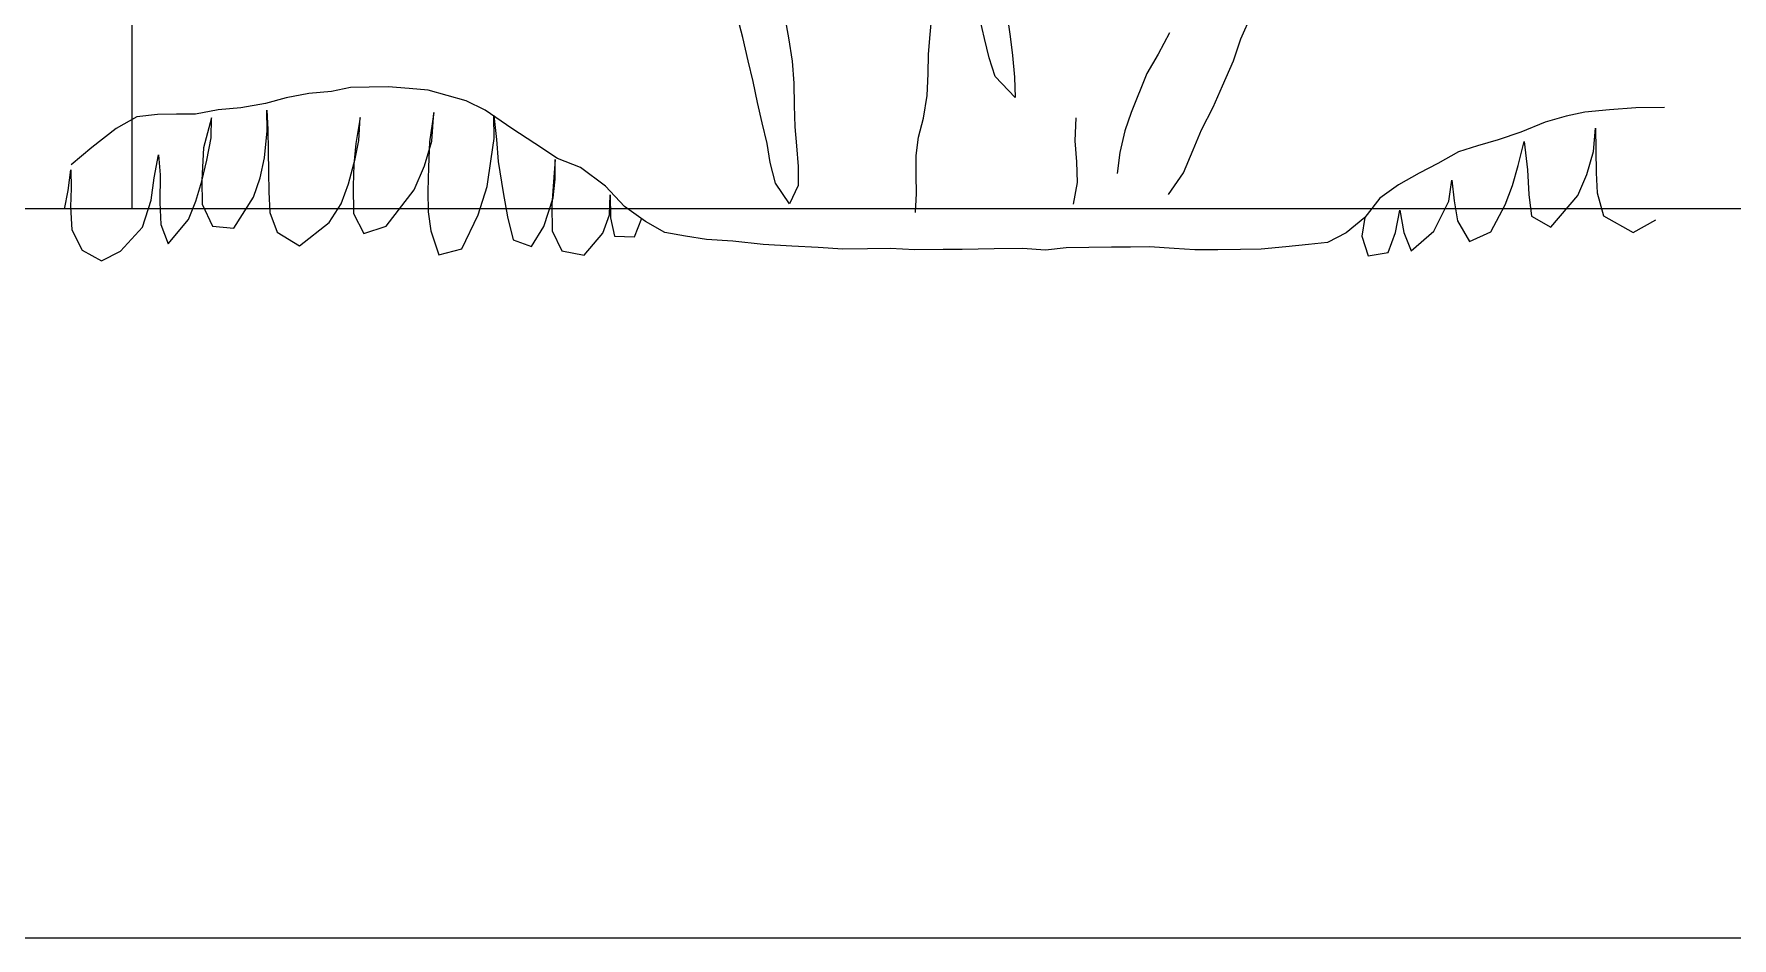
# Model space of a CAD drawing. Header units: metres. Extents: x -58 to 722, y -1100 to 345.
# Drawn here: x 48.0908 to 48.5099, y -21.1212 to -20.8979 of the extents above; entities that cross this region are included whole.
import ezdxf

# ---------------------------------------------------------------- set-up
doc = ezdxf.new("R2010")
doc.units = ezdxf.units.M
doc.header["$MEASUREMENT"] = 0
doc.layers.add('FSR_ARQ_005VEGETACION', color=64, linetype='Continuous')
doc.layers.add('muro bajo', color=33, linetype='Continuous', lineweight=9)

# ---------------------------------------------------------------- blocks, each defined once
blk = doc.blocks.new('arbustos 01')
at = {"layer": 'FSR_ARQ_005VEGETACION', "color": 104}
for p, q in [((188.51219, -32.03695), (188.51069, -32.03133)), ((188.52364, -32.03146), (188.52467, -32.03706)), ((188.5635, -32.03607), (188.5641, -32.03017)), ((188.57845, -32.03717), (188.57714, -32.03173)), ((188.5847, -32.03157), (188.58545, -32.0367)), ((188.64876, -32.03729), (188.65178, -32.03055)), ((188.51364, -32.04332), (188.51219, -32.03695)), ((188.52467, -32.03706), (188.52572, -32.04338)), ((188.56307, -32.04147), (188.5635, -32.03607)), ((188.5797, -32.04248), (188.57845, -32.03717)), ((188.58545, -32.0367), (188.58614, -32.0419)), ((188.62913, -32.03564), (188.6261, -32.04154)), ((188.64669, -32.04329), (188.64876, -32.03729)), ((188.56296, -32.04693), (188.56307, -32.04147)), ((188.58138, -32.0476), (188.5797, -32.04248)), ((188.58614, -32.0419), (188.58665, -32.04778)), ((188.6261, -32.04154), (188.62295, -32.04684)), ((188.51496, -32.049), (188.51364, -32.04332)), ((188.52572, -32.04338), (188.52616, -32.04947)), ((188.56273, -32.05282), (188.56296, -32.04693)), ((188.62295, -32.04684), (188.61867, -32.05754)), ((188.64367, -32.05015), (188.64669, -32.04329)), ((188.39936, -32.05171), (188.39313, -32.05232)), ((188.40453, -32.05061), (188.39936, -32.05171)), ((188.40972, -32.05054), (188.40453, -32.05061)), ((188.41491, -32.05046), (188.40972, -32.05054)), ((188.42063, -32.05091), (188.41491, -32.05046)), ((188.42583, -32.05135), (188.42063, -32.05091)), ((188.43104, -32.05284), (188.42583, -32.05135)), ((188.51615, -32.05475), (188.51496, -32.049)), ((188.52616, -32.04947), (188.52624, -32.05557)), ((188.58685, -32.05336), (188.58138, -32.0476)), ((188.58665, -32.04778), (188.58685, -32.05336)), ((188.64112, -32.05604), (188.64367, -32.05015)), ((188.36828, -32.05681), (188.36206, -32.05793)), ((188.3745, -32.0562), (188.36828, -32.05681)), ((188.38123, -32.05507), (188.3745, -32.0562)), ((188.38692, -32.05344), (188.38123, -32.05507)), ((188.39313, -32.05232), (188.38692, -32.05344)), ((188.43625, -32.05433), (188.43104, -32.05284)), ((188.44147, -32.05685), (188.43625, -32.05433)), ((188.51747, -32.06037), (188.51615, -32.05475)), ((188.52624, -32.05557), (188.52644, -32.06142)), ((188.5617, -32.05903), (188.56273, -32.05282)), ((188.63798, -32.0623), (188.64112, -32.05604)), ((188.75709, -32.0562), (188.74983, -32.05682)), ((188.76488, -32.05609), (188.75709, -32.0562)), ((188.34598, -32.05867), (188.34031, -32.06186)), ((188.35168, -32.05807), (188.34598, -32.05867)), ((188.35687, -32.058), (188.35168, -32.05807)), ((188.36206, -32.05793), (188.35687, -32.058)), ((188.36649, -32.05899), (188.36429, -32.06724)), ((188.36636, -32.06447), (188.36649, -32.05899)), ((188.38172, -32.06258), (188.38164, -32.05689)), ((188.38164, -32.05689), (188.38193, -32.06215)), ((188.40718, -32.05886), (188.40601, -32.06604)), ((188.40684, -32.06519), (188.40718, -32.05886)), ((188.4274, -32.05753), (188.42624, -32.06556)), ((188.42687, -32.06534), (188.4274, -32.05753)), ((188.44881, -32.06194), (188.44147, -32.05685)), ((188.44394, -32.06468), (188.44385, -32.05836)), ((188.44385, -32.05836), (188.44457, -32.06489)), ((188.51884, -32.06599), (188.51747, -32.06037)), ((188.52644, -32.06142), (188.52687, -32.06668)), ((188.56035, -32.06431), (188.5617, -32.05903)), ((188.60351, -32.05894), (188.60324, -32.06528)), ((188.61867, -32.05754), (188.61695, -32.06258)), ((188.73223, -32.06017), (188.72552, -32.06286)), ((188.73792, -32.05854), (188.73223, -32.06017)), ((188.74309, -32.05743), (188.73792, -32.05854)), ((188.74983, -32.05682), (188.74309, -32.05743)), ((188.34031, -32.06186), (188.33364, -32.06714)), ((188.36518, -32.0706), (188.36636, -32.06447)), ((188.38098, -32.06997), (188.38172, -32.06258)), ((188.38193, -32.06215), (188.38201, -32.06805)), ((188.40601, -32.06604), (188.40546, -32.07174)), ((188.40586, -32.07026), (188.40684, -32.06519)), ((188.42486, -32.07211), (188.42687, -32.06534)), ((188.42624, -32.06556), (188.42592, -32.07252)), ((188.44317, -32.07018), (188.44394, -32.06468)), ((188.44457, -32.06489), (188.44508, -32.07099)), ((188.4551, -32.06601), (188.44881, -32.06194)), ((188.46138, -32.07008), (188.4551, -32.06601)), ((188.51966, -32.07119), (188.51884, -32.06599)), ((188.55967, -32.06934), (188.56035, -32.06431)), ((188.60324, -32.06528), (188.60367, -32.07101)), ((188.61695, -32.06258), (188.61559, -32.06846)), ((188.63566, -32.06771), (188.63798, -32.0623)), ((188.71932, -32.06502), (188.71363, -32.06665)), ((188.72552, -32.06286), (188.71932, -32.06502)), ((188.72483, -32.07204), (188.72643, -32.06549)), ((188.72643, -32.06549), (188.72738, -32.07327)), ((188.74544, -32.06818), (188.74599, -32.06185)), ((188.74599, -32.06185), (188.74607, -32.06775)), ((188.33364, -32.06714), (188.32799, -32.07189)), ((188.3507, -32.07544), (188.35188, -32.0691)), ((188.35188, -32.0691), (188.35237, -32.07457)), ((188.36429, -32.06724), (188.36378, -32.0761)), ((188.36378, -32.07631), (188.36518, -32.0706)), ((188.37979, -32.07546), (188.38098, -32.06997)), ((188.38201, -32.06805), (188.38208, -32.07375)), ((188.40405, -32.07703), (188.40586, -32.07026)), ((188.44201, -32.07778), (188.44317, -32.07018)), ((188.46067, -32.07036), (188.46014, -32.07774)), ((188.46074, -32.07584), (188.46067, -32.07036)), ((188.46764, -32.07259), (188.46138, -32.07008)), ((188.52687, -32.06668), (188.5273, -32.07229)), ((188.55974, -32.07467), (188.55967, -32.06934)), ((188.61559, -32.06846), (188.61483, -32.07421)), ((188.633, -32.07408), (188.63566, -32.06771)), ((188.70846, -32.06828), (188.70279, -32.07147)), ((188.71363, -32.06665), (188.70846, -32.06828)), ((188.74363, -32.07453), (188.74544, -32.06818)), ((188.74607, -32.06775), (188.74615, -32.07407)), ((188.32713, -32.07892), (188.3279, -32.07322)), ((188.3279, -32.07322), (188.32797, -32.07827)), ((188.34994, -32.08156), (188.3507, -32.07544)), ((188.35237, -32.07457), (188.35226, -32.08216)), ((188.38208, -32.07375), (188.38216, -32.07923)), ((188.40546, -32.07174), (188.40533, -32.07765)), ((188.42199, -32.07868), (188.42486, -32.07211)), ((188.42592, -32.07252), (188.42579, -32.07905)), ((188.44508, -32.07099), (188.44646, -32.07941)), ((188.47446, -32.07769), (188.46764, -32.07259)), ((188.52116, -32.07687), (188.51966, -32.07119)), ((188.5273, -32.07229), (188.52737, -32.07755)), ((188.55981, -32.07969), (188.55974, -32.07467)), ((188.60367, -32.07101), (188.60387, -32.07675)), ((188.6289, -32.07999), (188.633, -32.07408)), ((188.69764, -32.07414), (188.69197, -32.07733)), ((188.70279, -32.07147), (188.69764, -32.07414)), ((188.72322, -32.07755), (188.72483, -32.07204)), ((188.72738, -32.07327), (188.72768, -32.08001)), ((188.74118, -32.08025), (188.74363, -32.07453)), ((188.74615, -32.07407), (188.74644, -32.07955)), ((188.32615, -32.08399), (188.32713, -32.07892)), ((188.32797, -32.07827), (188.32783, -32.08334)), ((188.36217, -32.08182), (188.36378, -32.07631)), ((188.36378, -32.0761), (188.36386, -32.08264)), ((188.37796, -32.08076), (188.37979, -32.07546)), ((188.38216, -32.07923), (188.38245, -32.08491)), ((188.40202, -32.08254), (188.40405, -32.07703)), ((188.40533, -32.07765), (188.40543, -32.08523)), ((188.41433, -32.0887), (188.42199, -32.07868)), ((188.42579, -32.07905), (188.42587, -32.08475)), ((188.43958, -32.08561), (188.44201, -32.07778)), ((188.44646, -32.07941), (188.4476, -32.08614)), ((188.46014, -32.07774), (188.45978, -32.08281)), ((188.46018, -32.08091), (188.46074, -32.07584)), ((188.47973, -32.08333), (188.47446, -32.07769)), ((188.47563, -32.08555), (188.47577, -32.08006)), ((188.47577, -32.08006), (188.47585, -32.08639)), ((188.52493, -32.0826), (188.52116, -32.07687)), ((188.52737, -32.07755), (188.52493, -32.0826)), ((188.55951, -32.0849), (188.55981, -32.07969)), ((188.60387, -32.07675), (188.60275, -32.08262)), ((188.69197, -32.07733), (188.68683, -32.08103)), ((188.70578, -32.08179), (188.70655, -32.07609)), ((188.70655, -32.07609), (188.70726, -32.08177)), ((188.72119, -32.08284), (188.72322, -32.07755)), ((188.72768, -32.08001), (188.7284, -32.08591)), ((188.74644, -32.07955), (188.74821, -32.08585)), ((188.32783, -32.08334), (188.32812, -32.08966)), ((188.34751, -32.08897), (188.34994, -32.08156)), ((188.35226, -32.08216), (188.35256, -32.08827)), ((188.36013, -32.0869), (188.36217, -32.08182)), ((188.36386, -32.08264), (188.36669, -32.08871)), ((188.3726, -32.08926), (188.37796, -32.08076)), ((188.39872, -32.08764), (188.40202, -32.08254)), ((188.42587, -32.08475), (188.42657, -32.09001)), ((188.45755, -32.08874), (188.46018, -32.08091)), ((188.45978, -32.08281), (188.45988, -32.08998)), ((188.4855, -32.0874), (188.47973, -32.08333)), ((188.68683, -32.08103), (188.68275, -32.08628)), ((188.69114, -32.09042), (188.69233, -32.08429)), ((188.69233, -32.08429), (188.69346, -32.09039)), ((188.70168, -32.09006), (188.70578, -32.08179)), ((188.70726, -32.08177), (188.70818, -32.08724)), ((188.71728, -32.09027), (188.72119, -32.08284)), ((188.73371, -32.089), (188.74118, -32.08025)), ((188.34148, -32.09559), (188.34751, -32.08897)), ((188.35256, -32.08827), (188.35453, -32.09351)), ((188.35453, -32.09351), (188.36013, -32.0869)), ((188.36669, -32.08871), (188.3726, -32.08926)), ((188.38245, -32.08491), (188.38442, -32.09037)), ((188.39058, -32.09408), (188.39872, -32.08764)), ((188.40543, -32.08523), (188.40824, -32.09068)), ((188.40824, -32.09068), (188.41433, -32.0887)), ((188.43507, -32.09495), (188.43958, -32.08561)), ((188.4476, -32.08614), (188.44916, -32.09244)), ((188.45425, -32.09427), (188.45755, -32.08874)), ((188.4738, -32.09063), (188.47563, -32.08555)), ((188.47585, -32.08639), (188.47698, -32.09143)), ((188.48246, -32.09157), (188.4845, -32.08648)), ((188.49073, -32.09045), (188.4855, -32.0874)), ((188.68275, -32.08628), (188.67761, -32.0905)), ((188.68275, -32.08628), (188.68188, -32.09139)), ((188.70818, -32.08724), (188.71142, -32.09288)), ((188.7284, -32.08591), (188.73371, -32.089)), ((188.74821, -32.08585), (188.75628, -32.09038)), ((188.75628, -32.09038), (188.76256, -32.08692)), ((188.32812, -32.08966), (188.33094, -32.09531)), ((188.38442, -32.09037), (188.39058, -32.09408)), ((188.42657, -32.09001), (188.42877, -32.09651)), ((188.44916, -32.09244), (188.45425, -32.09427)), ((188.45988, -32.08998), (188.46249, -32.09542)), ((188.46861, -32.0966), (188.4738, -32.09063)), ((188.47698, -32.09143), (188.48246, -32.09157)), ((188.49645, -32.09141), (188.49073, -32.09045)), ((188.50218, -32.09237), (188.49645, -32.09141)), ((188.50945, -32.09279), (188.50218, -32.09237)), ((188.51777, -32.09371), (188.50945, -32.09279)), ((188.52556, -32.09413), (188.51777, -32.09371)), ((188.66727, -32.09376), (188.66105, -32.09436)), ((188.67246, -32.09317), (188.66727, -32.09376)), ((188.67761, -32.0905), (188.67246, -32.09317)), ((188.68188, -32.09139), (188.68364, -32.09684)), ((188.68911, -32.09593), (188.69114, -32.09042)), ((188.69346, -32.09039), (188.69543, -32.09542)), ((188.69543, -32.09542), (188.70168, -32.09006)), ((188.71142, -32.09288), (188.71728, -32.09027)), ((188.33094, -32.09531), (188.33625, -32.09819)), ((188.33625, -32.09819), (188.34148, -32.09559)), ((188.42877, -32.09651), (188.43507, -32.09495)), ((188.46249, -32.09542), (188.46861, -32.0966)), ((188.53283, -32.09455), (188.52556, -32.09413)), ((188.53959, -32.09497), (188.53283, -32.09455)), ((188.54633, -32.09488), (188.53959, -32.09497)), ((188.55256, -32.0948), (188.54633, -32.09488)), ((188.55932, -32.09522), (188.55256, -32.0948)), ((188.5671, -32.09512), (188.55932, -32.09522)), ((188.57229, -32.09505), (188.5671, -32.09512)), ((188.58112, -32.09493), (188.57229, -32.09505)), ((188.5889, -32.09482), (188.58112, -32.09493)), ((188.59514, -32.09526), (188.5889, -32.09482)), ((188.60084, -32.09466), (188.59514, -32.09526)), ((188.60707, -32.09458), (188.60084, -32.09466)), ((188.6133, -32.09449), (188.60707, -32.09458)), ((188.61849, -32.09442), (188.6133, -32.09449)), ((188.62368, -32.09435), (188.61849, -32.09442)), ((188.63043, -32.09478), (188.62368, -32.09435)), ((188.63615, -32.09522), (188.63043, -32.09478)), ((188.64238, -32.09514), (188.63615, -32.09522)), ((188.6486, -32.09505), (188.64238, -32.09514)), ((188.65431, -32.09497), (188.6486, -32.09505)), ((188.66105, -32.09436), (188.65431, -32.09497)), ((188.68364, -32.09684), (188.68911, -32.09593))]:
    blk.add_line(p, q, dxfattribs=at)

msp = doc.modelspace()

# ---------------------------------------------------------------- linework, layer by layer
at = {"layer": 'muro bajo', "ltscale": 0.005}
for points in [[(48.11502, -20.94116), (48.11502, -17.95116)], [(52.36502, -20.94116), (44.46502, -20.94116)], [(56.60157, -21.12116), (38.83334, -21.12116)]]:
    msp.add_lwpolyline(points, dxfattribs=at)

# ---------------------------------------------------------------- block references
at = {"layer": 'FSR_ARQ_005VEGETACION', "xscale": 0.9, "yscale": 0.9, "zscale": 0.9}
msp.add_blockref('arbustos 01', (-121.3952, 7.93442), dxfattribs=at)

doc.saveas('drawing.dxf')
